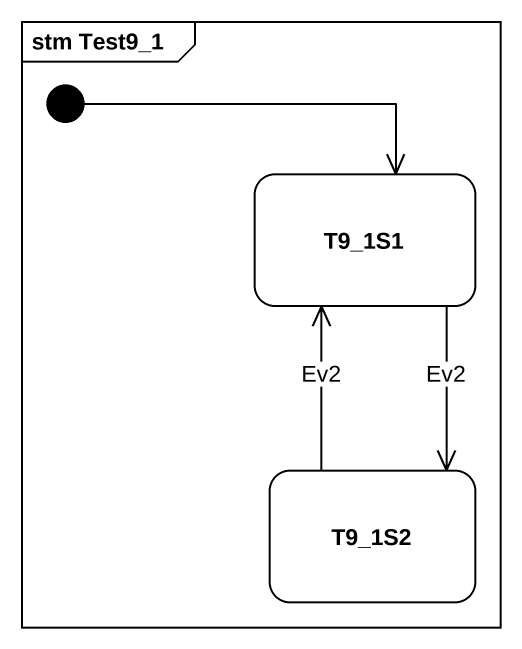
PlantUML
@startuml
mainframe stm Test9_1
hide empty description
state T9_1S1
state T9_1S2
[*] -right-> T9_1S1
T9_1S1 --> T9_1S2 : Ev2
T9_1S2 -up-> T9_1S1 : Ev2
@enduml
